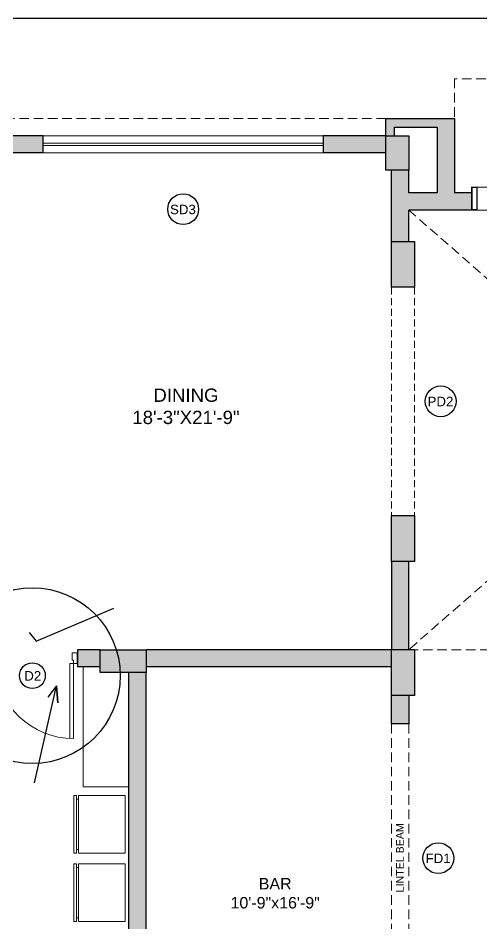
# Model space of a CAD drawing. Header units: inches. Extents: x 211391 to 214260, y -106888 to -102532.
# Drawn here: x 211816 to 212059.6, y -105902.4 to -105426.6 of the extents above; entities that cross this region are included whole.
import ezdxf

# ---------------------------------------------------------------- set-up
doc = ezdxf.new("R2010")
doc.units = ezdxf.units.IN
doc.header["$MEASUREMENT"] = 0
doc.linetypes.add('HIDDEN', pattern=[0.375, 0.25, -0.125])
doc.layers.get('0').update_dxf_attribs({"color": 4})
doc.layers.add('COLUMN', color=6, linetype='Continuous')
for name, color, linetype, lineweight in [('counter', 177, 'Continuous', 13), ('DIM', 1, 'Continuous', 9), ('DOOR', 2, 'Continuous', 9), ('FIXTURES', 8, 'Continuous', 9), ('GLASS', 4, 'Continuous', 18), ('HATCH', 251, 'Continuous', 13), ('HIDDEN', 8, 'Continuous', 13), ('m.s.', 250, 'Continuous', 13), ('TEXT', 3, 'Continuous', 9), ('TEXT 1', 3, 'Continuous', 15), ('WALL', 5, 'Continuous', 25), ('window', 1, 'Continuous', 18)]:
    doc.layers.add(name, color=color, linetype=linetype, lineweight=lineweight)
doc.styles.add('22', font='arial.ttf', dxfattribs={"height": 7})
doc.styles.add('STYLE1', font='arial.ttf', dxfattribs={"height": 8})
pattern_1 = [(45, (1349.89013, 1846.70774), (-0.08838834765, 0.08838834765), [])]

# ---------------------------------------------------------------- blocks, each defined once
blk = doc.blocks.new('erwe54')
at = {"layer": 'COLUMN', "ltscale": 20, "true_color": 0xe517e8}
h = blk.add_hatch(color=6, dxfattribs=at)
h.dxf.hatch_style = 1
h.paths.add_polyline_path([(205452.77, -115091.54), (205452.77, -115073.54), (205440.77, -115073.54), (205440.77, -115091.54)])
h = blk.add_hatch(color=6, dxfattribs=at)
h.dxf.hatch_style = 1
h.paths.add_polyline_path([(205443.77, -115138.04), (205443.77, -115138.04), (205443.77, -115129.04), (205455.77, -115129.04), (205455.77, -115153.16), (205443.77, -115153.16)])
h = blk.add_hatch(color=6, dxfattribs=at)
h.dxf.hatch_style = 1
h.paths.add_polyline_path([(205443.77, -115282.04), (205443.77, -115282.04), (205443.77, -115273.04), (205455.77, -115273.04), (205455.77, -115297.15), (205443.77, -115297.15)])
h = blk.add_hatch(color=6, dxfattribs=at)
h.dxf.hatch_style = 1
h.paths.add_polyline_path([(205290.77, -115355.54), (205314.77, -115355.54), (205314.77, -115343.54), (205290.77, -115343.54)])
h = blk.add_hatch(color=6, dxfattribs=at)
h.dxf.hatch_style = 1
h.paths.add_polyline_path([(205443.77, -115352.43), (205443.77, -115352.43), (205443.77, -115343.43), (205455.77, -115343.43), (205455.77, -115367.54), (205443.77, -115367.54)])
at = {"layer": 'COLUMN', "ltscale": 20}
for points in [[(205452.77, -115073.54), (205452.77, -115091.54), (205440.77, -115091.54), (205440.77, -115073.54)], [(205314.77, -115355.54), (205290.77, -115355.54), (205290.77, -115343.54), (205314.77, -115343.54)]]:
    blk.add_lwpolyline(points, close=True, dxfattribs=at)
for points in [[(205443.77, -115138.04), (205443.77, -115138.04), (205443.77, -115129.04), (205455.77, -115129.04), (205455.77, -115153.16), (205443.77, -115153.16), (205443.77, -115138.04)], [(205443.77, -115282.04), (205443.77, -115282.04), (205443.77, -115273.04), (205455.77, -115273.04), (205455.77, -115297.15), (205443.77, -115297.15), (205443.77, -115282.04)], [(205443.77, -115352.43), (205443.77, -115352.43), (205443.77, -115343.43), (205455.77, -115343.43), (205455.77, -115367.54), (205443.77, -115367.54), (205443.77, -115352.43)]]:
    blk.add_lwpolyline(points, dxfattribs=at)
blk = doc.blocks.new('67oul')
at = {"layer": 'm.s.', "ltscale": 15}
h = blk.add_hatch(dxfattribs=at)
h.set_pattern_fill('ANSI31', color=256)
h.set_pattern_definition([(45, (1613.19468, 1545.15225), (-0.08838834765, 0.08838834765), [])])
h.paths.add_polyline_path([(212058.89, -103663.42), (212058.89, -103668.79), (212056.39, -103668.79), (212056.39, -103657.29), (212058.89, -103657.29), (212058.89, -103662.66)], flags=16)
h.paths.add_polyline_path([(212059.14, -103663.17), (212059.14, -103669.04), (212056.14, -103669.04), (212056.14, -103657.04), (212059.14, -103657.04), (212059.14, -103662.91)])
at = {"layer": 'm.s.', "ltscale": 2}
for points in [[(212059.14, -103657.04), (212059.14, -103669.04), (212056.14, -103669.04), (212056.14, -103657.04)], [(212058.89, -103657.29), (212058.89, -103668.79), (212056.39, -103668.79), (212056.39, -103657.29)]]:
    blk.add_lwpolyline(points, close=True, dxfattribs=at)
blk = doc.blocks.new('65uj')
at = {"layer": 'm.s.', "ltscale": 15}
h = blk.add_hatch(dxfattribs=at)
h.set_pattern_fill('ANSI31', color=256)
h.set_pattern_definition([(45, (0, 0), (-0.08838834765, 0.08838834765), [])])
h.paths.add_polyline_path([(212095.71, -103664.64), (212095.71, -103664.76), (212094.71, -103664.76), (212094.71, -103663.76), (212095.71, -103663.76), (212095.71, -103663.89), (212095.34, -103663.89), (212095.34, -103664.64)], flags=16)
h.paths.add_polyline_path([(212095.58, -103664.13), (212095.96, -103664.13), (212095.96, -103663.51), (212094.46, -103663.51), (212094.46, -103665.01), (212095.96, -103665.01), (212095.96, -103664.39), (212095.58, -103664.39)])
at = {"layer": 'm.s.', "ltscale": 2}
for points in [[(212095.58, -103664.13), (212095.96, -103664.13), (212095.96, -103663.51), (212094.46, -103663.51), (212094.46, -103665.01), (212095.96, -103665.01), (212095.96, -103664.39), (212095.58, -103664.39)], [(212095.71, -103664.64), (212095.71, -103664.76), (212094.71, -103664.76), (212094.71, -103663.76), (212095.71, -103663.76), (212095.71, -103663.89), (212095.34, -103663.89), (212095.34, -103664.64)]]:
    blk.add_lwpolyline(points, close=True, dxfattribs=at)
blk = doc.blocks.new('e57ik')
at = {"layer": 'm.s.', "ltscale": 15}
h = blk.add_hatch(dxfattribs=at)
h.set_pattern_fill('ANSI31', color=256)
h.set_pattern_definition([(45, (-434.42776, 41.17161), (-0.08838834765, 0.08838834765), [])])
h.paths.add_polyline_path([(210010.52, -105167.4), (210011.27, -105167.4), (210011.27, -105172.77), (210008.77, -105172.77), (210008.77, -105161.27), (210011.27, -105161.27), (210011.27, -105166.64), (210010.52, -105166.64)], flags=16)
h.paths.add_polyline_path([(210010.77, -105167.15), (210011.52, -105167.15), (210011.52, -105173.02), (210008.52, -105173.02), (210008.52, -105161.02), (210011.52, -105161.02), (210011.52, -105166.89), (210010.77, -105166.89)])
at = {"layer": 'm.s.', "ltscale": 2}
for points in [[(210010.77, -105167.15), (210011.52, -105167.15), (210011.52, -105173.02), (210008.52, -105173.02), (210008.52, -105161.02), (210011.52, -105161.02), (210011.52, -105166.89), (210010.77, -105166.89)], [(210010.52, -105167.4), (210011.27, -105167.4), (210011.27, -105172.77), (210008.77, -105172.77), (210008.77, -105161.27), (210011.27, -105161.27), (210011.27, -105166.64), (210010.52, -105166.64)]]:
    blk.add_lwpolyline(points, close=True, dxfattribs=at)
blk = doc.blocks.new('8ol.')
at = {"layer": 'm.s.', "ltscale": 15}
h = blk.add_hatch(dxfattribs=at)
h.set_pattern_fill('ANSI31', color=256)
h.set_pattern_definition(pattern_1)
h.paths.add_polyline_path([(212126.29, -103622.81), (212127.04, -103622.81), (212127.04, -103623.07), (212126.29, -103623.07), (212126.29, -103628.94), (212129.29, -103628.94), (212129.29, -103623.07), (212128.54, -103623.07), (212128.54, -103622.81), (212129.29, -103622.81), (212129.29, -103616.94), (212126.29, -103616.94)])
h.paths.add_polyline_path([(212126.54, -103622.81), (212127.04, -103622.81), (212127.04, -103623.07), (212126.54, -103623.07), (212126.54, -103628.69), (212129.04, -103628.69), (212129.04, -103623.32), (212128.29, -103623.32), (212128.29, -103622.56), (212129.04, -103622.56), (212129.04, -103617.19), (212126.54, -103617.19)])
h = blk.add_hatch(dxfattribs=at)
h.set_pattern_fill('ANSI31', color=256)
h.set_pattern_definition(pattern_1)
h.paths.add_polyline_path([(212127.29, -103622.56), (212126.54, -103622.56), (212126.54, -103622.81), (212127.04, -103622.81), (212127.04, -103623.07), (212126.54, -103623.07), (212126.54, -103623.32), (212127.29, -103623.32)])
at = {"layer": 'm.s.', "ltscale": 2}
blk.add_lwpolyline([(212126.29, -103622.81), (212126.29, -103616.94), (212129.29, -103616.94), (212129.29, -103622.81), (212128.54, -103622.81), (212128.54, -103623.07), (212129.29, -103623.07), (212129.29, -103628.94), (212126.29, -103628.94), (212126.29, -103623.07), (212127.04, -103623.07), (212127.04, -103622.81), (212126.29, -103622.81)], dxfattribs=at)
blk.add_lwpolyline([(212126.54, -103622.56), (212126.54, -103617.19), (212129.04, -103617.19), (212129.04, -103622.56), (212128.29, -103622.56), (212128.29, -103623.32), (212129.04, -103623.32), (212129.04, -103628.69), (212126.54, -103628.69), (212126.54, -103623.32), (212127.29, -103623.32), (212127.29, -103622.56)], close=True, dxfattribs=at)
blk = doc.blocks.new('57i')
at = {"layer": 'GLASS', "ltscale": 15}
for p, q in [((212082.69, -103662.16), (212157.98, -103662.16)), ((212157.98, -103662.42), (212082.69, -103662.42)), ((212111.48, -103663.66), (212186.77, -103663.66)), ((212186.77, -103663.92), (212111.48, -103663.92)), ((212291.06, -103746.54), (212291.06, -103749.54)), ((212291.32, -103746.54), (212291.32, -103749.54)), ((212291.06, -103826.54), (212291.06, -103749.54)), ((212291.32, -103826.54), (212291.32, -103749.54))]:
    blk.add_line(p, q, dxfattribs=at)
for points in [[(212291.32, -103746.54), (212291.32, -103662.91), (212215.27, -103662.91)], [(212291.06, -103746.54), (212291.06, -103663.17), (212215.27, -103663.17)]]:
    blk.add_lwpolyline(points, dxfattribs=at)
at = {"layer": 'm.s.', "ltscale": 15}
for p, q in [((212212.27, -103657.04), (212057.19, -103657.04)), ((212082.69, -103661.54), (212157.98, -103661.54)), ((212157.98, -103663.04), (212082.69, -103663.04)), ((212111.48, -103663.04), (212186.77, -103663.04)), ((212186.77, -103664.54), (212111.48, -103664.54)), ((212057.19, -103669.04), (212212.27, -103669.04)), ((212285.19, -103826.99), (212285.19, -103749.54)), ((212297.19, -103826.97), (212297.19, -103749.54))]:
    blk.add_line(p, q, dxfattribs=at)
for points in [[(212297.19, -103746.54), (212297.19, -103657.04), (212215.27, -103657.04)], [(212285.19, -103746.54), (212285.19, -103669.04), (212215.27, -103669.04)]]:
    blk.add_lwpolyline(points, dxfattribs=at)
at = {"layer": 'DIM'}
blk.add_blockref('67oul', (-1.95, 0), dxfattribs=at)
at = {"layer": 'DIM', "xscale": -1}
for name, p, rotation in [('e57ik', (2203.76, -208830.06), 180), ('65uj', (-13.27, -207326.55), 180), ('65uj', (15.52, -207328.05), 180), ('8ol.', (315914.13, -315875.83), 270)]:
    blk.add_blockref(name, p, dxfattribs=dict(at, rotation=rotation))
at = {"layer": 'DIM'}
for name, p, rotation in [('65uj', (424253.94, -207326.55), 180), ('65uj', (424282.73, -207328.05), 180), ('67oul', (108628.15, -315885.68), 90)]:
    blk.add_blockref(name, p, dxfattribs=dict(at, rotation=rotation))
blk = doc.blocks.new('*U5')
at = {"layer": 'DOOR'}
for points in [[(1.5, -4.54), (1.5, -3.04), (2, -3.04), (2, -0.04), (0, -0.04), (0, -4.54)], [(34.5, -4.54), (34.5, -3.04), (34, -3.04), (34, -0.04), (36, -0.04), (36, -4.54)]]:
    blk.add_lwpolyline(points, close=True, dxfattribs=at)
blk.add_lwpolyline([(34.5, -4.54, -0.400224), (1.5, -36.04), (1.5, -4.54), (3, -4.54), (3, -36.01)], format="xyb", dxfattribs=at)

msp = doc.modelspace()

# ---------------------------------------------------------------- hatches: boundary and pattern name
at = {"layer": 'Defpoints', "ltscale": 15, "true_color": 0xffffff, "transparency": 33554559}
h = msp.add_hatch(color=7, dxfattribs=at)
h.dxf.hatch_style = 1
h.paths.add_polyline_path([(212021.19, -105782.4), (212012.19, -105782.4), (212012.19, -105797.4), (212021.19, -105797.4)])
at = {"layer": 'HATCH', "ltscale": 15}
h = msp.add_hatch(color=256, dxfattribs=at)
h.dxf.hatch_style = 1
h.paths.add_polyline_path([(212054.19, -105518.4), (212045.19, -105518.4), (212045.19, -105479.4), (212009.19, -105479.4), (212009.19, -105488.4), (212013.69, -105488.4), (212013.69, -105483.9), (212036.19, -105483.9), (212036.19, -105518.4), (212021.19, -105518.4), (212021.19, -105506.4), (212012.19, -105506.4), (212012.19, -105543.91), (212021.19, -105543.91), (212021.19, -105527.4), (212054.19, -105527.4)])
h = msp.add_hatch(color=256, dxfattribs=at)
h.dxf.hatch_style = 1
h.paths.add_polyline_path([(211829.19, -105488.4), (211796.19, -105488.4), (211796.19, -105497.4), (211829.19, -105497.4)])
h = msp.add_hatch(color=256, dxfattribs=at)
h.dxf.hatch_style = 1
h.paths.add_polyline_path([(212009.19, -105488.4), (211976.19, -105488.4), (211976.19, -105497.4), (212009.19, -105497.4)])
h = msp.add_hatch(color=256, dxfattribs=at)
h.dxf.hatch_style = 1
h.paths.add_polyline_path([(212021.19, -105712.02), (212012.19, -105712.02), (212012.19, -105758.29), (212021.19, -105758.29)])
h = msp.add_hatch(color=256, dxfattribs=at)
h.dxf.hatch_style = 1
h.paths.add_polyline_path([(211859.19, -105758.4), (211847.19, -105758.4), (211847.19, -105767.4), (211859.19, -105767.4)])
h = msp.add_hatch(color=256, dxfattribs=at)
h.dxf.hatch_style = 1
h.paths.add_polyline_path([(212012.19, -105758.4), (211883.19, -105758.4), (211883.19, -105767.4), (212012.19, -105767.4)])
h = msp.add_hatch(color=256, dxfattribs=at)
h.dxf.hatch_style = 1
h.paths.add_polyline_path([(211883.19, -105770.4), (211874.19, -105770.4), (211874.19, -105965.4), (211883.19, -105965.4)])

# ---------------------------------------------------------------- linework, layer by layer
at = {"ltscale": 15}
msp.add_lwpolyline([(211468.75, -105426.59), (212726.55, -105426.59), (212726.55, -106888.48), (211468.75, -106888.48)], close=True, dxfattribs=at)
at = {"layer": 'counter', "ltscale": 20}
for q in [(211850.19, -105767.4), (211874.19, -105830.4)]:
    msp.add_line((211850.19, -105830.4), q, dxfattribs=at)
at = {"layer": 'Defpoints', "ltscale": 15}
for points in [[(211821.86, -105749.43), (211825.51, -105753.92), (211866.26, -105736.51)], [(211824.61, -105828.41), (211836.22, -105777.34), (211836.86, -105786.37), (211836.22, -105777.34), (211831.69, -105783.29)]]:
    msp.add_lwpolyline(points, dxfattribs=at)
at = {"layer": 'Defpoints', "ltscale": 20}
msp.add_lwpolyline([(212021.19, -105782.4), (212021.19, -105797.4), (212012.19, -105797.4), (212012.19, -105782.4)], dxfattribs=at)
at = {"layer": 'Defpoints', "ltscale": 15}
for centre, radius in [((211902.69, -105526.97), 8.1), ((211823.52, -105772.04), 46.13)]:
    msp.add_circle(centre, radius, dxfattribs=at)
at = {"layer": 'Defpoints'}
for centre, radius in [((212037.97, -105627.9), 8.1), ((211823.52, -105772.04), 6.76), ((212036.74, -105867.9), 8.1)]:
    msp.add_circle(centre, radius, dxfattribs=at)
at = {"layer": 'FIXTURES'}
for p, q in [((211846.65, -105836.85), (211847.73, -105836.85)), ((211846.65, -105863.41), (211847.73, -105863.41)), ((211846.65, -105872.76), (211847.73, -105872.76)), ((211846.65, -105899.33), (211847.73, -105899.33))]:
    msp.add_line(p, q, dxfattribs=at)
for points in [[(211846.65, -105835.02), (211845.2, -105835.02), (211845.2, -105865.24), (211846.65, -105865.24)], [(211872.33, -105865.24), (211847.73, -105865.24), (211847.73, -105835.02), (211872.33, -105835.02)], [(211846.65, -105870.93), (211845.2, -105870.93), (211845.2, -105901.16), (211846.65, -105901.16)], [(211872.33, -105901.16), (211847.73, -105901.16), (211847.73, -105870.93), (211872.33, -105870.93)]]:
    msp.add_lwpolyline(points, close=True, dxfattribs=at)
at = {"layer": 'HATCH', "linetype": 'HIDDEN', "ltscale": 15}
for p, q in [((212012.19, -105568.02), (212012.19, -105687.9)), ((212024.19, -105568.02), (212024.19, -105687.9))]:
    msp.add_line(p, q, dxfattribs=at)
at = {"layer": 'HIDDEN', "linetype": 'HIDDEN', "ltscale": 20}
for p, q in [((212021.19, -105527.4), (212285.19, -105758.4)), ((212285.19, -105527.4), (212021.19, -105758.4)), ((212021.19, -105758.4), (212285.19, -105758.4)), ((212012.19, -105782.4), (212012.19, -105959.4)), ((212021.19, -105782.4), (212021.19, -105959.4))]:
    msp.add_line(p, q, dxfattribs=at)
msp.add_lwpolyline([(212294.19, -105782.4), (212354.19, -105782.4), (212354.19, -105458.4), (212045.19, -105458.4), (212045.19, -105479.4)], dxfattribs=at)
at = {"layer": 'WALL', "ltscale": 20}
for p, q in [((212009.19, -105488.4), (212009.19, -105479.4)), ((212009.19, -105479.4), (212045.19, -105479.4)), ((212013.69, -105488.4), (212013.69, -105483.9)), ((212013.69, -105483.9), (212036.19, -105483.9)), ((212036.19, -105483.9), (212036.19, -105518.4)), ((212045.19, -105479.4), (212045.19, -105518.4)), ((211829.19, -105488.4), (211796.19, -105488.4)), ((211829.19, -105497.4), (211829.19, -105488.4)), ((211976.19, -105488.4), (211976.19, -105497.4)), ((212009.19, -105488.4), (211976.19, -105488.4)), ((211829.19, -105497.4), (211796.19, -105497.4)), ((212009.19, -105497.4), (211976.19, -105497.4)), ((212012.19, -105543.91), (212012.19, -105506.4)), ((212021.19, -105518.4), (212021.19, -105506.4)), ((212036.19, -105518.4), (212021.19, -105518.4)), ((212054.19, -105518.4), (212045.19, -105518.4)), ((212054.19, -105518.4), (212054.19, -105527.4)), ((212054.19, -105527.4), (212021.19, -105527.4)), ((212021.19, -105543.91), (212021.19, -105527.4)), ((212012.19, -105712.02), (212012.19, -105758.4)), ((212021.19, -105758.4), (212021.19, -105712.02)), ((211859.19, -105758.4), (211847.19, -105758.4)), ((211847.19, -105758.4), (211847.19, -105767.4)), ((212012.19, -105758.4), (211883.19, -105758.4)), ((211859.19, -105767.4), (211847.19, -105767.4)), ((212012.19, -105767.4), (211883.19, -105767.4)), ((211874.19, -105965.4), (211874.19, -105770.4)), ((211883.19, -105965.4), (211883.19, -105770.4))]:
    msp.add_line(p, q, dxfattribs=at)
at = {"layer": 'window', "linetype": 'HIDDEN', "ltscale": 20}
msp.add_line((212009.19, -105479.4), (211796.19, -105479.4), dxfattribs=at)
at = {"layer": 'window', "ltscale": 20}
for p, q in [((211829.19, -105488.4), (211976.19, -105488.4)), ((211829.19, -105492.23), (211976.19, -105492.23)), ((211976.19, -105493.58), (211829.19, -105493.58)), ((211976.19, -105497.4), (211829.19, -105497.4))]:
    msp.add_line(p, q, dxfattribs=at)

# ---------------------------------------------------------------- block references
at = {"layer": 'DOOR', "ltscale": 5, "xscale": -1.25, "yscale": 1.25, "zscale": 1.25}
msp.add_blockref('*U5', (211846.99, -105760.04), dxfattribs=at)
at = {"layer": 'TEXT 1'}
msp.add_blockref('erwe54', (6568.42, 9585.14), dxfattribs=at)
at = {"layer": 'WALL'}
msp.add_blockref('57i', (0, -1858.36), dxfattribs=at)

# ---------------------------------------------------------------- texts
at = {"layer": 'Defpoints', "style": 'STYLE1'}
msp.add_text('SD3', height=5, dxfattribs=at).set_placement((211895.79, -105529.61))
at = {"layer": 'Defpoints', "char_height": 5, "attachment_point": 3, "style": 'STYLE1'}
for s, insert in [('\\A1;\\pxqc;PD2', (212041.99, -105625.5)), ('\\A1;\\pxqc;D2', (211827.82, -105769.64)), ('\\A1;\\pxqc;FD1', (212040.75, -105865.5))]:
    msp.add_mtext_dynamic_manual_height_columns(s, width=8.2379, gutter_width=70, heights=[-5.02], dxfattribs=dict(at, insert=insert))
at = {"layer": 'Defpoints', "ltscale": 10, "insert": (212014.55, -105816.73), "char_height": 4, "attachment_point": 3, "rotation": 90, "style": 'STYLE1'}
msp.add_mtext_dynamic_manual_height_columns('\\A1;\\pxqc;LINTEL BEAM', width=101.9942, gutter_width=35, heights=[5.68], dxfattribs=at)
at = {"layer": 'TEXT', "insert": (211860.97, -105621.18), "char_height": 7, "attachment_point": 1, "style": '22'}
msp.add_mtext_dynamic_manual_height_columns('\\pxqc;DINING\\P18\'-3"X21\'-9"', width=86.4026, gutter_width=35, heights=[-18.94], dxfattribs=at)
at = {"layer": 'TEXT', "ltscale": 10, "insert": (212002.04, -105878.34), "char_height": 6, "attachment_point": 3, "style": 'STYLE1'}
msp.add_mtext_dynamic_manual_height_columns('\\A1;\\pxqc;BAR\\P\\pt16;10\'-9"x16\'-9"', width=101.9942, gutter_width=35, heights=[-16.13], dxfattribs=at)

doc.saveas('drawing.dxf')
